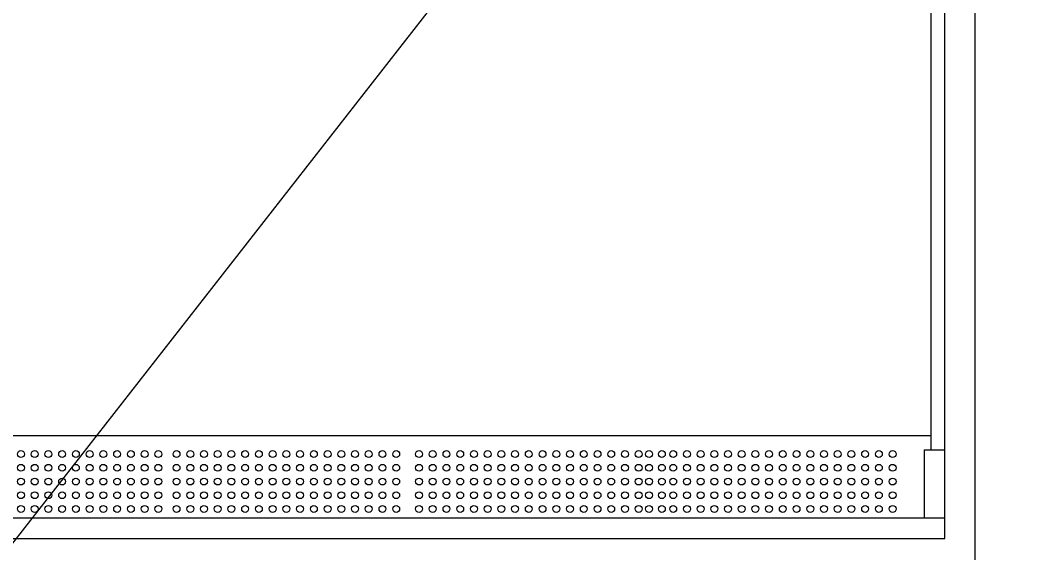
# Model space of a CAD drawing. Header units: millimetres. Extents: x 13502 to 23536, y 11874 to 14203.
# Drawn here: x 15370.6 to 15479.1, y 12972.4 to 13030.4 of the extents above; entities that cross this region are included whole.
import ezdxf

# ---------------------------------------------------------------- set-up
doc = ezdxf.new("R2010")
doc.units = ezdxf.units.MM
doc.layers.add('Layer1', color=1, linetype='Continuous')

# ---------------------------------------------------------------- blocks, each defined once
blk = doc.blocks.new('A$C385A0302')
at = {"layer": 'Layer1'}
for p, q in [((174.76, 9.61), (174.76, 113.36)), ((30.18, 11.18), (174.76, 11.18)), ((174.01, 9.61), (176.17, 9.61)), ((174.01, 9.61), (174.01, 2.25)), ((176.25, 2.24), (176.25, 9.58)), ((27.95, 2.24), (176.25, 2.24)), ((174.03, 2.24), (174.01, 2.25)), ((176.25, 0), (176.25, 2.24)), ((28.1, 0), (176.25, 0))]:
    blk.add_line(p, q, dxfattribs=at)
for points in [[(176.25, 5.11), (176.25, 113.39), (176.25, 113.38), (176.24, 113.38), (176.24, 113.37), (176.23, 113.36), (176.21, 113.36), (176.2, 113.36), (176.19, 113.36), (176.17, 113.36), (174.01, 113.36), (174.01, 120.72), (174.03, 120.73)], [(176.17, 9.61), (176.19, 9.61), (176.2, 9.61), (176.21, 9.61), (176.22, 9.61), (176.23, 9.6), (176.24, 9.6), (176.24, 9.59), (176.25, 9.59), (176.25, 9.58)]]:
    blk.add_lwpolyline(points, dxfattribs=at)
for centre in [(75.94, 9.17), (77.43, 9.17), (78.92, 9.17), (80.41, 9.17), (81.9, 9.17), (83.39, 9.17), (84.88, 9.17), (86.38, 9.17), (87.87, 9.17), (89.36, 9.17), (90.85, 9.17), (92.83, 9.17), (94.32, 9.17), (95.81, 9.17), (97.3, 9.17), (98.79, 9.17), (100.28, 9.17), (101.77, 9.17), (103.26, 9.17), (104.75, 9.17), (106.24, 9.17), (107.74, 9.17), (109.23, 9.17), (110.72, 9.17), (112.21, 9.17), (112.21, 9.17), (113.7, 9.17), (113.7, 9.17), (115.19, 9.17), (115.19, 9.17), (116.68, 9.17), (119.16, 9.17), (120.65, 9.17), (122.14, 9.17), (123.63, 9.17), (125.12, 9.17), (126.61, 9.17), (128.1, 9.17), (129.59, 9.17), (131.08, 9.17), (132.57, 9.17), (134.06, 9.17), (135.56, 9.17), (137.05, 9.17), (138.54, 9.17), (138.54, 9.17), (140.03, 9.17), (140.03, 9.17), (141.52, 9.17), (141.52, 9.17), (143.01, 9.17), (144.14, 9.17), (145.53, 9.17), (146.76, 9.17), (148.25, 9.17), (149.74, 9.17), (151.23, 9.17), (152.72, 9.17), (154.19, 9.17), (155.68, 9.17), (157.17, 9.17), (158.66, 9.17), (160.15, 9.17), (161.64, 9.17), (163.13, 9.17), (164.62, 9.17), (166.11, 9.17), (167.6, 9.17), (169.09, 9.17), (170.58, 9.17), (75.94, 7.67), (77.43, 7.67), (78.92, 7.67), (80.41, 7.67), (81.9, 7.67), (83.39, 7.67), (84.88, 7.67), (86.38, 7.67), (87.87, 7.67), (89.36, 7.67), (90.85, 7.67), (92.83, 7.67), (94.32, 7.67), (95.81, 7.67), (97.3, 7.67), (98.79, 7.67), (100.28, 7.67), (101.77, 7.67), (103.26, 7.67), (104.75, 7.67), (106.24, 7.67), (107.74, 7.67), (109.23, 7.67), (110.72, 7.67), (112.21, 7.67), (112.21, 7.67), (113.7, 7.67), (113.7, 7.67), (115.19, 7.67), (115.19, 7.67), (116.68, 7.67), (119.16, 7.67), (120.65, 7.67), (122.14, 7.67), (123.63, 7.67), (125.12, 7.67), (126.61, 7.67), (128.1, 7.67), (129.59, 7.67), (131.08, 7.67), (132.57, 7.67), (134.06, 7.67), (135.56, 7.67), (137.05, 7.67), (138.54, 7.67), (138.54, 7.67), (140.03, 7.67), (140.03, 7.67), (141.52, 7.67), (141.52, 7.67), (143.01, 7.67), (144.14, 7.67), (145.53, 7.67), (146.76, 7.67), (148.25, 7.67), (149.74, 7.67), (151.23, 7.67), (152.72, 7.67), (154.19, 7.67), (155.68, 7.67), (157.17, 7.67), (158.66, 7.67), (160.15, 7.67), (161.64, 7.67), (163.13, 7.67), (164.62, 7.67), (166.11, 7.67), (167.6, 7.67), (169.09, 7.67), (170.58, 7.67), (75.94, 6.18), (77.43, 6.18), (78.92, 6.18), (80.41, 6.18), (81.9, 6.18), (83.39, 6.18), (84.88, 6.18), (86.38, 6.18), (87.87, 6.18), (89.36, 6.18), (90.85, 6.18), (92.83, 6.18), (94.32, 6.18), (95.81, 6.18), (97.3, 6.18), (98.79, 6.18), (100.28, 6.18), (101.77, 6.18), (103.26, 6.18), (104.75, 6.18), (106.24, 6.18), (107.74, 6.18), (109.23, 6.18), (110.72, 6.18), (112.21, 6.18), (112.21, 6.18), (113.7, 6.18), (113.7, 6.18), (115.19, 6.18), (115.19, 6.18), (116.68, 6.18), (119.16, 6.18), (120.65, 6.18), (122.14, 6.18), (123.63, 6.18), (125.12, 6.18), (126.61, 6.18), (128.1, 6.18), (129.59, 6.18), (131.08, 6.18), (132.57, 6.18), (134.06, 6.18), (135.56, 6.18), (137.05, 6.18), (138.54, 6.18), (138.54, 6.18), (140.03, 6.18), (140.03, 6.18), (141.52, 6.18), (141.52, 6.18), (143.01, 6.18), (144.14, 6.18), (145.53, 6.18), (146.76, 6.18), (148.25, 6.18), (149.74, 6.18), (151.23, 6.18), (152.72, 6.18), (154.19, 6.18), (155.68, 6.18), (157.17, 6.18), (158.66, 6.18), (160.15, 6.18), (161.64, 6.18), (163.13, 6.18), (164.62, 6.18), (166.11, 6.18), (167.6, 6.18), (169.09, 6.18), (170.58, 6.18), (75.94, 4.69), (77.43, 4.69), (78.92, 4.69), (80.41, 4.69), (81.9, 4.69), (83.39, 4.69), (84.88, 4.69), (86.38, 4.69), (87.87, 4.69), (89.36, 4.69), (90.85, 4.69), (92.83, 4.69), (94.32, 4.69), (95.81, 4.69), (97.3, 4.69), (98.79, 4.69), (100.28, 4.69), (101.77, 4.69), (103.26, 4.69), (104.75, 4.69), (106.24, 4.69), (107.74, 4.69), (109.23, 4.69), (110.72, 4.69), (112.21, 4.69), (112.21, 4.69), (113.7, 4.69), (113.7, 4.69), (115.19, 4.69), (115.19, 4.69), (116.68, 4.69), (119.16, 4.69), (120.65, 4.69), (122.14, 4.69), (123.63, 4.69), (125.12, 4.69), (126.61, 4.69), (128.1, 4.69), (129.59, 4.69), (131.08, 4.69), (132.57, 4.69), (134.06, 4.69), (135.56, 4.69), (137.05, 4.69), (138.54, 4.69), (138.54, 4.69), (140.03, 4.69), (140.03, 4.69), (141.52, 4.69), (141.52, 4.69), (143.01, 4.69), (144.14, 4.69), (145.53, 4.69), (146.76, 4.69), (148.25, 4.69), (149.74, 4.69), (151.23, 4.69), (152.72, 4.69), (154.19, 4.69), (155.68, 4.69), (157.17, 4.69), (158.66, 4.69), (160.15, 4.69), (161.64, 4.69), (163.13, 4.69), (164.62, 4.69), (166.11, 4.69), (167.6, 4.69), (169.09, 4.69), (170.58, 4.69), (75.94, 3.2), (77.43, 3.2), (78.92, 3.2), (80.41, 3.2), (81.9, 3.2), (83.39, 3.2), (84.88, 3.2), (86.38, 3.2), (87.87, 3.2), (89.36, 3.2), (90.85, 3.2), (92.83, 3.2), (94.32, 3.2), (95.81, 3.2), (97.3, 3.2), (98.79, 3.2), (100.28, 3.2), (101.77, 3.2), (103.26, 3.2), (104.75, 3.2), (106.24, 3.2), (107.74, 3.2), (109.23, 3.2), (110.72, 3.2), (112.21, 3.2), (112.21, 3.2), (113.7, 3.2), (113.7, 3.2), (115.19, 3.2), (115.19, 3.2), (116.68, 3.2), (119.16, 3.2), (120.65, 3.2), (122.14, 3.2), (123.63, 3.2), (125.12, 3.2), (126.61, 3.2), (128.1, 3.2), (129.59, 3.2), (131.08, 3.2), (132.57, 3.2), (134.06, 3.2), (135.56, 3.2), (137.05, 3.2), (138.54, 3.2), (138.54, 3.2), (140.03, 3.2), (140.03, 3.2), (141.52, 3.2), (141.52, 3.2), (143.01, 3.2), (144.14, 3.2), (145.53, 3.2), (146.76, 3.2), (148.25, 3.2), (149.74, 3.2), (151.23, 3.2), (152.72, 3.2), (154.19, 3.2), (155.68, 3.2), (157.17, 3.2), (158.66, 3.2), (160.15, 3.2), (161.64, 3.2), (163.13, 3.2), (164.62, 3.2), (166.11, 3.2), (167.6, 3.2), (169.09, 3.2), (170.58, 3.2)]:
    blk.add_circle(centre, 0.373, dxfattribs=at)

msp = doc.modelspace()

# ---------------------------------------------------------------- linework, layer by layer
msp.add_line((15288.37, 12869.11), (15474.33, 13107.4))
msp.add_lwpolyline([(15288.37, 12869.11), (15474.33, 12869.11), (15474.33, 13107.4), (15288.37, 13107.4)], close=True)
msp.add_lwpolyline([(15474.33, 12612.28), (15474.33, 13107.4), (15489.15, 13107.4), (15489.15, 12612.03)])

# ---------------------------------------------------------------- block references
msp.add_blockref('A$C385A0302', (15294.8, 12974.02))

doc.saveas('drawing.dxf')
